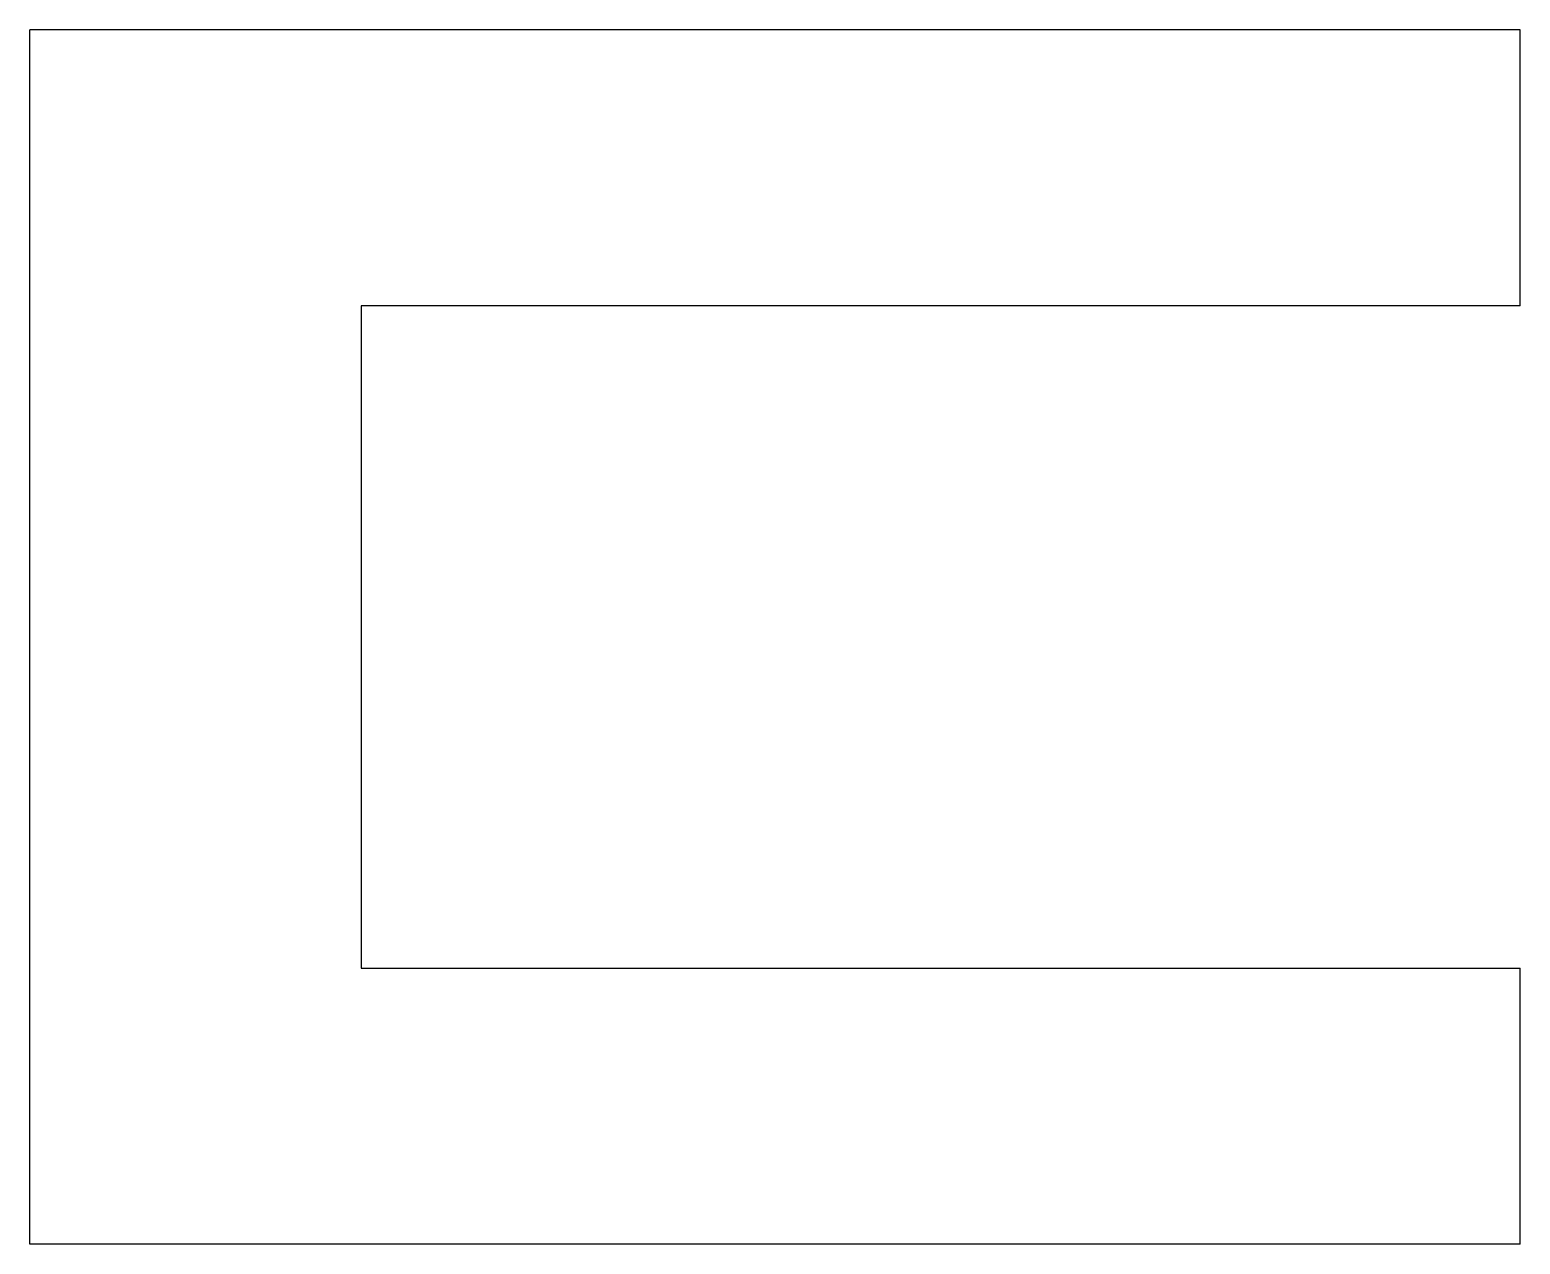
# Model space of a CAD drawing. Header units: metres. Extents: x -26 to 1, y -22 to 0.
import ezdxf

# ---------------------------------------------------------------- set-up
doc = ezdxf.new("R2010")
doc.units = ezdxf.units.M

msp = doc.modelspace()

# ---------------------------------------------------------------- linework, layer by layer
for points in [[(1, 0), (0.46, 0), (-0.08, 0), (-0.62, 0), (-1.16, 0), (-1.7, 0), (-2.24, 0), (-2.78, 0), (-3.32, 0), (-3.86, 0), (-4.4, 0), (-4.94, 0), (-5.48, 0), (-6.02, 0), (-6.56, 0), (-7.1, 0), (-7.64, 0), (-8.18, 0), (-8.72, 0), (-9.26, 0), (-9.8, 0), (-10.34, 0), (-10.88, 0), (-11.42, 0), (-11.96, 0), (-12.5, 0), (-13.04, 0), (-13.58, 0), (-14.12, 0), (-14.66, 0), (-15.2, 0), (-15.74, 0), (-16.28, 0), (-16.82, 0), (-17.36, 0), (-17.9, 0), (-18.44, 0), (-18.98, 0), (-19.52, 0), (-20.06, 0), (-20.6, 0), (-21.14, 0), (-21.68, 0), (-22.22, 0), (-22.76, 0), (-23.3, 0), (-23.84, 0), (-24.38, 0), (-24.92, 0), (-25.46, 0), (-26, 0)], [(-26, -22), (-26, -21.56), (-26, -21.12), (-26, -20.68), (-26, -20.24), (-26, -19.8), (-26, -19.36), (-26, -18.92), (-26, -18.48), (-26, -18.04), (-26, -17.6), (-26, -17.16), (-26, -16.72), (-26, -16.28), (-26, -15.84), (-26, -15.4), (-26, -14.96), (-26, -14.52), (-26, -14.08), (-26, -13.64), (-26, -13.2), (-26, -12.76), (-26, -12.32), (-26, -11.88), (-26, -11.44), (-26, -11), (-26, -10.56), (-26, -10.12), (-26, -9.68), (-26, -9.24), (-26, -8.8), (-26, -8.36), (-26, -7.92), (-26, -7.48), (-26, -7.04), (-26, -6.6), (-26, -6.16), (-26, -5.72), (-26, -5.28), (-26, -4.84), (-26, -4.4), (-26, -3.96), (-26, -3.52), (-26, -3.08), (-26, -2.64), (-26, -2.2), (-26, -1.76), (-26, -1.32), (-26, -0.88), (-26, -0.44), (-26, 0)], [(1, -5), (1, -4.9), (1, -4.8), (1, -4.7), (1, -4.6), (1, -4.5), (1, -4.4), (1, -4.3), (1, -4.2), (1, -4.1), (1, -4), (1, -3.9), (1, -3.8), (1, -3.7), (1, -3.6), (1, -3.5), (1, -3.4), (1, -3.3), (1, -3.2), (1, -3.1), (1, -3), (1, -2.9), (1, -2.8), (1, -2.7), (1, -2.6), (1, -2.5), (1, -2.4), (1, -2.3), (1, -2.2), (1, -2.1), (1, -2), (1, -1.9), (1, -1.8), (1, -1.7), (1, -1.6), (1, -1.5), (1, -1.4), (1, -1.3), (1, -1.2), (1, -1.1), (1, -1), (1, -0.9), (1, -0.8), (1, -0.7), (1, -0.6), (1, -0.5), (1, -0.4), (1, -0.3), (1, -0.2), (1, -0.1), (1, 0)], [(1, -5), (0.58, -5), (0.16, -5), (-0.26, -5), (-0.68, -5), (-1.1, -5), (-1.52, -5), (-1.94, -5), (-2.36, -5), (-2.78, -5), (-3.2, -5), (-3.62, -5), (-4.04, -5), (-4.46, -5), (-4.88, -5), (-5.3, -5), (-5.72, -5), (-6.14, -5), (-6.56, -5), (-6.98, -5), (-7.4, -5), (-7.82, -5), (-8.24, -5), (-8.66, -5), (-9.08, -5), (-9.5, -5), (-9.92, -5), (-10.34, -5), (-10.76, -5), (-11.18, -5), (-11.6, -5), (-12.02, -5), (-12.44, -5), (-12.86, -5), (-13.28, -5), (-13.7, -5), (-14.12, -5), (-14.54, -5), (-14.96, -5), (-15.38, -5), (-15.8, -5), (-16.22, -5), (-16.64, -5), (-17.06, -5), (-17.48, -5), (-17.9, -5), (-18.32, -5), (-18.74, -5), (-19.16, -5), (-19.58, -5), (-20, -5)], [(-20, -5), (-20, -5.24), (-20, -5.48), (-20, -5.72), (-20, -5.96), (-20, -6.2), (-20, -6.44), (-20, -6.68), (-20, -6.92), (-20, -7.16), (-20, -7.4), (-20, -7.64), (-20, -7.88), (-20, -8.12), (-20, -8.36), (-20, -8.6), (-20, -8.84), (-20, -9.08), (-20, -9.32), (-20, -9.56), (-20, -9.8), (-20, -10.04), (-20, -10.28), (-20, -10.52), (-20, -10.76), (-20, -11), (-20, -11.24), (-20, -11.48), (-20, -11.72), (-20, -11.96), (-20, -12.2), (-20, -12.44), (-20, -12.68), (-20, -12.92), (-20, -13.16), (-20, -13.4), (-20, -13.64), (-20, -13.88), (-20, -14.12), (-20, -14.36), (-20, -14.6), (-20, -14.84), (-20, -15.08), (-20, -15.32), (-20, -15.56), (-20, -15.8), (-20, -16.04), (-20, -16.28), (-20, -16.52), (-20, -16.76), (-20, -17)], [(-20, -17), (-19.58, -17), (-19.16, -17), (-18.74, -17), (-18.32, -17), (-17.9, -17), (-17.48, -17), (-17.06, -17), (-16.64, -17), (-16.22, -17), (-15.8, -17), (-15.38, -17), (-14.96, -17), (-14.54, -17), (-14.12, -17), (-13.7, -17), (-13.28, -17), (-12.86, -17), (-12.44, -17), (-12.02, -17), (-11.6, -17), (-11.18, -17), (-10.76, -17), (-10.34, -17), (-9.92, -17), (-9.5, -17), (-9.08, -17), (-8.66, -17), (-8.24, -17), (-7.82, -17), (-7.4, -17), (-6.98, -17), (-6.56, -17), (-6.14, -17), (-5.72, -17), (-5.3, -17), (-4.88, -17), (-4.46, -17), (-4.04, -17), (-3.62, -17), (-3.2, -17), (-2.78, -17), (-2.36, -17), (-1.94, -17), (-1.52, -17), (-1.1, -17), (-0.68, -17), (-0.26, -17), (0.16, -17), (0.58, -17), (1, -17)], [(1, -22), (1, -21.9), (1, -21.8), (1, -21.7), (1, -21.6), (1, -21.5), (1, -21.4), (1, -21.3), (1, -21.2), (1, -21.1), (1, -21), (1, -20.9), (1, -20.8), (1, -20.7), (1, -20.6), (1, -20.5), (1, -20.4), (1, -20.3), (1, -20.2), (1, -20.1), (1, -20), (1, -19.9), (1, -19.8), (1, -19.7), (1, -19.6), (1, -19.5), (1, -19.4), (1, -19.3), (1, -19.2), (1, -19.1), (1, -19), (1, -18.9), (1, -18.8), (1, -18.7), (1, -18.6), (1, -18.5), (1, -18.4), (1, -18.3), (1, -18.2), (1, -18.1), (1, -18), (1, -17.9), (1, -17.8), (1, -17.7), (1, -17.6), (1, -17.5), (1, -17.4), (1, -17.3), (1, -17.2), (1, -17.1), (1, -17)], [(1, -22), (0.46, -22), (-0.08, -22), (-0.62, -22), (-1.16, -22), (-1.7, -22), (-2.24, -22), (-2.78, -22), (-3.32, -22), (-3.86, -22), (-4.4, -22), (-4.94, -22), (-5.48, -22), (-6.02, -22), (-6.56, -22), (-7.1, -22), (-7.64, -22), (-8.18, -22), (-8.72, -22), (-9.26, -22), (-9.8, -22), (-10.34, -22), (-10.88, -22), (-11.42, -22), (-11.96, -22), (-12.5, -22), (-13.04, -22), (-13.58, -22), (-14.12, -22), (-14.66, -22), (-15.2, -22), (-15.74, -22), (-16.28, -22), (-16.82, -22), (-17.36, -22), (-17.9, -22), (-18.44, -22), (-18.98, -22), (-19.52, -22), (-20.06, -22), (-20.6, -22), (-21.14, -22), (-21.68, -22), (-22.22, -22), (-22.76, -22), (-23.3, -22), (-23.84, -22), (-24.38, -22), (-24.92, -22), (-25.46, -22), (-26, -22)]]:
    msp.add_lwpolyline(points)

doc.saveas('drawing.dxf')
